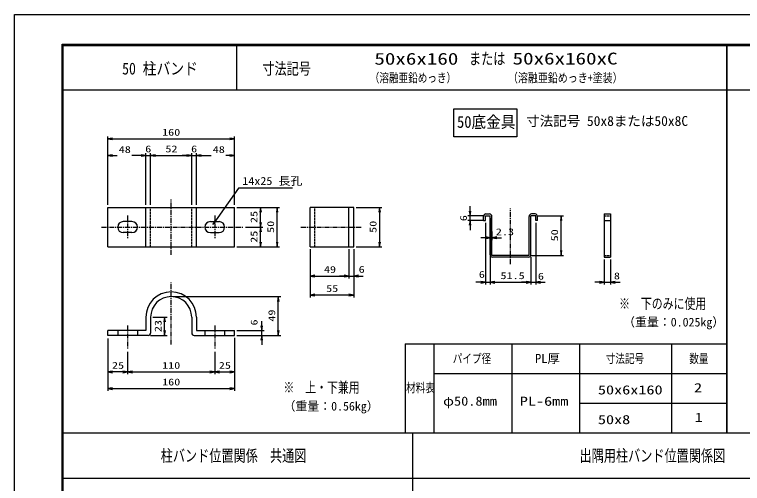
# Model space of a CAD drawing. Units: millimetres, scale not verified. Extents: x -891 to 891, y -630 to 630.
# Drawn here: x -891 to 29, y 37 to 630 of the extents above; entities that cross this region are included whole.
import ezdxf
from ezdxf.enums import TextEntityAlignment as Align

# ---------------------------------------------------------------- set-up
doc = ezdxf.new("R2010")
doc.units = ezdxf.units.MM
doc.header["$LTSCALE"] = 5
doc.linetypes.add('USER1', pattern=[2, 1.25, -0.25, 0.25, -0.25])
doc.linetypes.add('USER2', pattern=[0.375, 0.25, -0.125])
for name, color, linetype, lineweight in [('0-0_WAKU', 7, 'Continuous', 25), ('0-1_0', 7, 'Continuous', 25), ('0-4_Center', 4, 'USER1', 25), ('0-5_Buhin', 7, 'Continuous', 25), ('0-A_Text', 3, 'Continuous', 25)]:
    doc.layers.add(name, color=color, linetype=linetype, lineweight=lineweight)
doc.layers.add('0-2_10', color=7, linetype='Continuous')
doc.styles.add('ＭＳ ゴシック', font='')
doc.styles.get('ＭＳ ゴシック').set_extended_font_data('MS Gothic')

# ---------------------------------------------------------------- blocks, each defined once
blk = doc.blocks.new('DARROWS')
at = {"layer": '0-1_0', "color": 2}
blk.add_line((0, 0), (-4.996, 0), dxfattribs=at)
blk.add_lwpolyline([(-5, -0.833), (0, 0), (-5, 0.833)], dxfattribs=at)

msp = doc.modelspace()

# ---------------------------------------------------------------- linework, layer by layer
at = {"layer": '0-0_WAKU', "color": 6}
for p, q in [((8.647, 592.5), (8.647, 101.1)), ((8.847, 592.5), (8.847, 101.1)), ((-388.347, 101.2), (-388.347, -520.282)), ((-388.147, 101.2), (-388.147, -591))]:
    msp.add_line(p, q, dxfattribs=at)
at = {"layer": '0-0_WAKU'}
for p, q in [((-831, 535), (831, 535)), ((831, 101.1), (-831, 101.1)), ((831, 43.6), (-831, 43.6))]:
    msp.add_line(p, q, dxfattribs=at)
at = {"layer": '0-1_0', "color": 3}
msp.add_line((-610.25, 535), (-610.25, 592.5), dxfattribs=at)
at = {"layer": '0-1_0', "color": 1}
for p, q in [((-773.136, 389.377), (-773.136, 475.928)), ((-613.136, 389.377), (-613.136, 475.928)), ((-773.136, 389.377), (-773.136, 454.928)), ((-725.136, 392.377), (-725.136, 454.928)), ((-725.136, 389.377), (-725.136, 454.928)), ((-719.136, 389.377), (-719.136, 454.928)), ((-719.136, 389.377), (-719.136, 454.928)), ((-667.136, 389.377), (-667.136, 454.928)), ((-667.136, 389.377), (-667.136, 454.928)), ((-661.136, 389.377), (-661.136, 454.928)), ((-661.136, 392.377), (-661.136, 454.928)), ((-613.136, 389.377), (-613.136, 454.928)), ((-610.136, 386.377), (-556.174, 386.377)), ((-610.136, 386.377), (-577.174, 386.377)), ((-459.55, 386.377), (-426.802, 386.377)), ((-299.093, 375.679), (-318.512, 375.679)), ((-299.093, 369.679), (-318.512, 369.679)), ((-290.093, 372.679), (-290.093, 288.749)), ((-229.593, 375.679), (-197.413, 375.679)), ((-599.015, 361.377), (-577.174, 361.377)), ((-599.015, 361.377), (-577.174, 361.377)), ((-296.093, 366.679), (-296.093, 288.749)), ((-232.593, 366.679), (-232.593, 288.749)), ((-290.093, 355.798), (-290.093, 344.918)), ((-287.793, 355.798), (-287.793, 344.918)), ((-610.136, 336.377), (-556.174, 336.377)), ((-610.136, 336.377), (-577.174, 336.377)), ((-517.55, 333.377), (-517.55, 296.553)), ((-517.55, 333.377), (-517.55, 272.553)), ((-468.55, 333.377), (-468.55, 296.553)), ((-468.55, 333.377), (-468.55, 296.553)), ((-462.55, 333.377), (-462.55, 296.553)), ((-462.55, 333.377), (-462.55, 272.553)), ((-459.55, 336.377), (-426.802, 336.377)), ((-290.093, 323.379), (-290.093, 288.749)), ((-238.593, 323.379), (-238.593, 288.749)), ((-238.593, 323.379), (-238.593, 288.749)), ((-237.893, 325.679), (-197.413, 325.679)), ((-146.051, 320.379), (-146.051, 288.749)), ((-138.051, 320.379), (-138.051, 288.749)), ((-690.136, 273.526), (-554.77, 273.526)), ((-716.136, 247.526), (-698.371, 247.526)), ((-610.136, 230.526), (-575.77, 230.526)), ((-773.136, 220.776), (-773.136, 154.361)), ((-773.136, 220.776), (-773.136, 175.361)), ((-719.136, 224.526), (-698.371, 224.526)), ((-613.136, 221.526), (-613.136, 154.361)), ((-610.136, 224.526), (-554.77, 224.526)), ((-610.136, 224.526), (-575.77, 224.526)), ((-748.136, 203.891), (-748.136, 175.361)), ((-748.136, 203.891), (-748.136, 175.361)), ((-638.136, 203.863), (-638.136, 175.361)), ((-638.136, 203.863), (-638.136, 175.361)), ((-613.136, 199.444), (-613.136, 175.361))]:
    msp.add_line(p, q, dxfattribs=at)
at = {"layer": '0-1_0', "color": 2}
for p, q in [((-767.136, 472.928), (-619.136, 472.928)), ((-767.136, 451.928), (-761.299, 451.928)), ((-731.136, 451.928), (-742.913, 451.928)), ((-731.136, 451.928), (-737.136, 451.928)), ((-725.136, 451.928), (-719.136, 451.928)), ((-713.136, 451.928), (-707.136, 451.928)), ((-713.136, 451.928), (-673.136, 451.928)), ((-673.136, 451.928), (-679.136, 451.928)), ((-667.136, 451.928), (-661.136, 451.928)), ((-655.136, 451.928), (-649.136, 451.928)), ((-655.136, 451.928), (-642.513, 451.928)), ((-619.136, 451.928), (-624.128, 451.928)), ((-315.512, 381.679), (-315.512, 387.679)), ((-580.174, 367.377), (-580.174, 380.377)), ((-559.174, 342.377), (-559.174, 380.377)), ((-429.802, 380.377), (-429.802, 342.377)), ((-315.512, 369.679), (-315.512, 375.679)), ((-200.413, 331.679), (-200.413, 369.679)), ((-315.512, 363.679), (-315.512, 357.679)), ((-580.174, 342.377), (-580.174, 355.377)), ((-296.093, 347.918), (-302.093, 347.918)), ((-290.093, 347.918), (-287.793, 347.918)), ((-281.793, 347.918), (-275.793, 347.918)), ((-511.55, 299.553), (-474.55, 299.553)), ((-474.55, 299.553), (-480.55, 299.553)), ((-468.55, 299.553), (-462.55, 299.553)), ((-456.55, 299.553), (-450.55, 299.553)), ((-302.093, 291.749), (-308.093, 291.749)), ((-296.093, 291.749), (-290.093, 291.749)), ((-284.093, 291.749), (-244.593, 291.749)), ((-284.093, 291.749), (-278.093, 291.749)), ((-244.593, 291.749), (-250.593, 291.749)), ((-238.593, 291.749), (-232.593, 291.749)), ((-226.593, 291.749), (-220.593, 291.749)), ((-152.051, 291.749), (-158.051, 291.749)), ((-146.051, 291.749), (-138.051, 291.749)), ((-132.051, 291.749), (-126.051, 291.749)), ((-557.77, 230.526), (-557.77, 267.526)), ((-468.55, 275.553), (-511.55, 275.553)), ((-701.371, 230.526), (-701.371, 241.526)), ((-578.77, 236.526), (-578.77, 242.526)), ((-578.77, 224.526), (-578.77, 230.526)), ((-578.77, 218.526), (-578.77, 212.526)), ((-754.136, 178.361), (-767.136, 178.361)), ((-742.136, 178.361), (-644.136, 178.361)), ((-632.136, 178.361), (-619.136, 178.361)), ((-767.136, 157.361), (-619.136, 157.361))]:
    msp.add_line(p, q, dxfattribs=at)
at = {"layer": '0-1_0'}
for p, q in [((-773.136, 386.377), (-613.136, 386.377)), ((-773.136, 336.377), (-773.136, 386.377)), ((-725.136, 336.377), (-725.136, 386.377)), ((-661.136, 336.377), (-661.136, 386.377)), ((-613.136, 336.377), (-613.136, 386.377)), ((-462.55, 386.377), (-517.55, 386.377)), ((-517.55, 336.377), (-517.55, 386.377)), ((-468.55, 336.377), (-468.55, 386.377)), ((-462.55, 336.377), (-462.55, 386.377)), ((-295.393, 377.979), (-290.793, 377.979)), ((-233.293, 377.979), (-237.893, 377.979)), ((-146.051, 377.979), (-146.051, 323.379)), ((-742.699, 368.377), (-753.572, 368.377)), ((-643.572, 368.377), (-632.699, 368.377)), ((-298.393, 369.679), (-298.393, 374.979)), ((-298.393, 369.679), (-296.093, 369.679)), ((-296.093, 369.679), (-296.093, 375.679)), ((-296.093, 375.679), (-290.093, 375.679)), ((-290.093, 326.379), (-290.093, 375.679)), ((-287.793, 325.679), (-287.793, 375.679)), ((-240.893, 325.679), (-240.893, 374.979)), ((-238.593, 326.379), (-238.593, 375.679)), ((-232.593, 375.679), (-238.593, 375.679)), ((-232.593, 369.679), (-232.593, 375.679)), ((-230.293, 369.679), (-232.593, 369.679)), ((-230.293, 369.679), (-230.293, 374.979)), ((-146.051, 369.679), (-138.051, 369.679)), ((-742.699, 354.377), (-753.572, 354.377)), ((-643.572, 354.377), (-632.699, 354.377)), ((-773.136, 336.377), (-613.136, 336.377)), ((-517.55, 336.377), (-462.55, 336.377)), ((-240.893, 325.679), (-287.793, 325.679)), ((-241.593, 323.379), (-287.093, 323.379)), ((-146.051, 323.379), (-138.051, 323.379)), ((-725.136, 247.526), (-725.136, 230.526)), ((-719.136, 247.526), (-719.136, 227.526)), ((-667.136, 247.526), (-667.136, 227.526)), ((-661.136, 247.526), (-661.136, 230.526)), ((-725.136, 230.526), (-773.136, 230.526)), ((-773.136, 224.526), (-773.136, 230.526)), ((-760.699, 230.526), (-760.699, 224.526)), ((-735.699, 230.526), (-735.699, 224.526)), ((-661.136, 230.526), (-613.136, 230.526)), ((-650.572, 230.526), (-650.572, 224.526)), ((-625.572, 230.526), (-625.572, 224.526)), ((-613.136, 224.526), (-613.136, 230.526)), ((-722.136, 224.526), (-773.136, 224.526)), ((-664.136, 224.526), (-613.136, 224.526)), ((-397.459, 213.7), (8.847, 213.7)), ((-397.459, 213.7), (-397.459, 101.1)), ((-361.12, 213.7), (-361.12, 101.1)), ((-262.865, 213.7), (-262.865, 101.1)), ((-177.036, 213.7), (-177.036, 101.1)), ((-61.153, 213.7), (-61.153, 101.1)), ((-361.12, 176.2), (8.847, 176.2)), ((-177.036, 138.7), (8.847, 138.7))]:
    msp.add_line(p, q, dxfattribs=at)
at = {"layer": '0-1_0', "color": 3}
msp.add_lwpolyline([(-891, 630), (891, 630), (891, -630), (-891, -630)], close=True, dxfattribs=at)
at = {"layer": '0-1_0'}
for points in [[(-831, 592.5), (831, 592.5), (831, -592.5), (-831, -592.5)], [(-830.625, 592.125), (830.625, 592.125), (830.625, -592.125), (-830.625, -592.125)], [(-830.25, 591.75), (830.25, 591.75), (830.25, -591.75), (-830.25, -591.75)], [(-829.875, 591.375), (829.875, 591.375), (829.875, -591.375), (-829.875, -591.375)], [(-829.5, 591), (829.5, 591), (829.5, -591), (-829.5, -591)]]:
    msp.add_lwpolyline(points, close=True, dxfattribs=at)
for points in [[(-539.926, 410.519), (-608.159, 410.519), (-639.273, 366.321)], [(-146.051, 377.979), (-138.051, 377.979), (-138.051, 323.379)]]:
    msp.add_lwpolyline(points, dxfattribs=at)
for centre, radius, start, end in [((-295.393, 374.979), 3, 90, 180), ((-290.793, 374.979), 3, 0, 90), ((-237.893, 374.979), 3, 90, 180), ((-233.293, 374.979), 3, 360, 90), ((-753.699, 361.377), 7, 90, 270), ((-742.699, 361.377), 7, 270, 90), ((-643.572, 361.377), 7, 90, 270), ((-632.572, 361.377), 7, 270, 90), ((-287.093, 326.379), 3, 180, 270), ((-241.593, 326.379), 3, 270, 0), ((-693.136, 247.526), 32, 0, 180), ((-693.136, 247.526), 26, 0, 180), ((-722.136, 227.526), 3, 270, 0), ((-664.136, 227.526), 3, 180, 270)]:
    msp.add_arc(centre, radius, start, end, dxfattribs=at)
at = {"layer": '0-4_Center'}
for p, q in [((-693.136, 326.364), (-693.136, 396.901)), ((-264.343, 314.536), (-264.343, 385.073)), ((-748.136, 376.093), (-748.136, 346.661)), ((-638.136, 376.093), (-638.136, 346.661)), ((-781.229, 361.377), (-602.015, 361.377)), ((-529.262, 361.377), (-451.771, 361.377)), ((-693.136, 213.224), (-693.136, 291.383)), ((-748.136, 236.856), (-748.136, 206.863)), ((-638.136, 236.856), (-638.136, 206.863))]:
    msp.add_line(p, q, dxfattribs=at)
at = {"layer": '0-5_Buhin', "color": 1, "linetype": 'USER2'}
for p, q in [((-719.136, 336.377), (-719.136, 386.377)), ((-667.136, 336.377), (-667.136, 386.377)), ((-511.55, 336.377), (-511.55, 386.377)), ((-146.051, 375.679), (-138.051, 375.679)), ((-146.051, 325.679), (-138.051, 325.679))]:
    msp.add_line(p, q, dxfattribs=at)
at = {"layer": '0-A_Text'}
msp.add_lwpolyline([(-336.069, 511.035), (-256.337, 511.035), (-256.337, 475.375), (-336.069, 475.375)], close=True, dxfattribs=at)

# ---------------------------------------------------------------- block references
at = {"layer": '0-1_0', "xscale": 1.2, "yscale": 1.2}
for p, rotation in [((-773.136, 472.928), 180), ((-773.136, 451.928), 180), ((-719.136, 451.928), 180), ((-719.136, 451.928), 180), ((-661.136, 451.928), 180), ((-661.136, 451.928), 180), ((-580.174, 386.377), 90), ((-559.174, 386.377), 90), ((-429.802, 386.377), 90), ((-315.512, 375.679), 270), ((-640.472, 364.72), 233.15856), ((-315.512, 369.679), 90), ((-200.413, 375.679), 90), ((-580.174, 361.377), 270), ((-580.174, 361.377), 90), ((-580.174, 336.377), 270), ((-559.174, 336.377), 270), ((-429.802, 336.377), 270), ((-287.793, 347.918), 180), ((-200.413, 325.679), 270), ((-517.55, 299.553), 180), ((-462.55, 299.553), 180), ((-290.093, 291.749), 180), ((-290.093, 291.749), 180), ((-232.593, 291.749), 180), ((-138.051, 291.749), 180), ((-517.55, 275.553), 180), ((-557.77, 273.526), 90), ((-701.371, 247.526), 90), ((-701.371, 224.526), 270), ((-578.77, 230.526), 270), ((-557.77, 224.526), 270), ((-578.77, 224.526), 90), ((-773.136, 178.361), 180), ((-748.136, 178.361), 180), ((-638.136, 178.361), 180), ((-773.136, 157.361), 180)]:
    msp.add_blockref('DARROWS', p, dxfattribs=dict(at, rotation=rotation))
for p in [(-613.136, 472.928), (-725.136, 451.928), (-725.136, 451.928), (-667.136, 451.928), (-667.136, 451.928), (-613.136, 451.928), (-290.093, 347.918), (-468.55, 299.553), (-468.55, 299.553), (-296.093, 291.749), (-238.593, 291.749), (-238.593, 291.749), (-146.051, 291.749), (-462.55, 275.553), (-748.136, 178.361), (-638.136, 178.361), (-613.136, 178.361), (-613.136, 157.361)]:
    msp.add_blockref('DARROWS', p, dxfattribs=at)

# ---------------------------------------------------------------- texts
at = {"layer": '0-0_WAKU', "style": 'ＭＳ ゴシック'}
for s, p in [('（重量：0.025kg）', (-122.142, 232.499)), ('（重量：0.56kg）', (-551.206, 126.237))]:
    msp.add_text(s, height=11.03, dxfattribs=at).set_placement(p, align=Align.BOTTOM_LEFT)
at = {"layer": '0-1_0', "color": 3, "style": 'ＭＳ ゴシック'}
for s, height, width, p in [('160', 8.651, 1.3, (-704.611, 474.263)), ('48', 8.651, 1.3, (-759.392, 452.513)), ('6', 8.651, 1.3, (-725.961, 453.263)), ('52', 8.651, 1.3, (-700.422, 453.263)), ('6', 8.651, 1.3, (-667.961, 453.263)), ('48', 8.651, 1.3, (-640.606, 452.513)), ('14x25 長孔', 10.12, 1.1, (-603.159, 411.576)), ('2.3', 8.651, 1.3, (-282.92, 348.503)), ('49', 8.651, 1.3, (-500.154, 300.888)), ('6', 8.651, 1.3, (-456.25, 301.014)), ('6', 8.651, 1.3, (-304.442, 294.661)), ('51.5', 8.651, 1.3, (-277.093, 293.084)), ('8', 8.651, 1.3, (-133.749, 292.769)), ('6', 8.651, 1.3, (-229.825, 292.334)), ('55', 8.651, 1.3, (-497.336, 276.888)), ('25', 8.651, 1.3, (-767.922, 179.695)), ('110', 8.651, 1.3, (-704.611, 179.695)), ('25', 8.651, 1.3, (-632.922, 179.695)), ('160', 8.651, 1.3, (-704.611, 158.695))]:
    msp.add_text(s, height=height, dxfattribs=dict(at, width=width)).set_placement(p, align=Align.BOTTOM_LEFT)
at = {"layer": '0-1_0', "color": 3, "style": 'ＭＳ ゴシック', "width": 1.3}
for s, p in [('25', (-581.508, 366.591)), ('50', (-560.508, 354.091)), ('50', (-431.136, 354.091)), ('6', (-316.846, 368.854)), ('25', (-581.508, 341.591)), ('50', (-201.748, 343.393)), ('49', (-559.105, 241.923)), ('23', (-702.705, 228.741)), ('6', (-581.444, 237.063))]:
    msp.add_text(s, height=8.651, rotation=90, dxfattribs=at).set_placement(p, align=Align.BOTTOM_LEFT)
at = {"layer": '0-2_10', "style": 'ＭＳ ゴシック'}
for s, height, width, p in [('50x6x160', 14.99, 1.3, (-436.384, 562.134)), ('または', 14.99, 0.75, (-316.922, 562.379)), ('50x6x160xC', 14.99, 1.3, (-261.768, 562.379)), ('50 柱バンド', 15.01, 0.85, (-755.072, 549.713)), ('寸法記号', 14.99, 0.75, (-577.942, 549.713)), ('（溶融亜鉛めっき）', 11.55, 0.75, (-442.227, 540.893)), ('（溶融亜鉛めっき+塗装）', 11.55, 0.8, (-267.675, 540.893)), ('50底金具', 15.01, 0.9, (-331.998, 482.32)), ('※\u3000下のみに使用', 13.45, 0.75, (-127.191, 253.97)), ('パイプ径', 11.55, 0.75, (-337.401, 186.077)), ('寸法記号', 11.55, 0.75, (-144.042, 186.077)), ('数量', 11.55, 0.75, (-38.522, 186.077)), ('※\u3000上・下兼用', 13.45, 0.75, (-551.277, 148.106)), ('材料表', 11.55, 0.75, (-396.29, 149.18)), ('50x6x160', 11.55, 1.3, (-153.959, 146.465)), ('2', 11.55, 1.3, (-32.499, 149.23)), ('PL-6mm', 11.55, 1.3, (-252.624, 132.128)), ('φ50.8mm', 11.55, 1.15, (-349.544, 132.253)), ('50x8', 11.55, 1.3, (-153.959, 108.915)), ('1', 11.55, 1.3, (-31.77, 111.68)), ('柱バンド位置関係\u3000共通図', 14.99, 0.75, (-706.306, 60.571)), ('出隅用柱バンド位置関係図', 14.99, 0.75, (-177.164, 60.571))]:
    msp.add_text(s, height=height, dxfattribs=dict(at, width=width)).set_placement(p, align=Align.BOTTOM_LEFT)
for s, height, p in [('寸法記号 50x8または50x8C', 12.51, (-244.577, 485.499)), ('PL厚', 11.55, (-233.412, 186.077))]:
    msp.add_text(s, height=height, dxfattribs=at).set_placement(p, align=Align.BOTTOM_LEFT)

doc.saveas('drawing.dxf')
